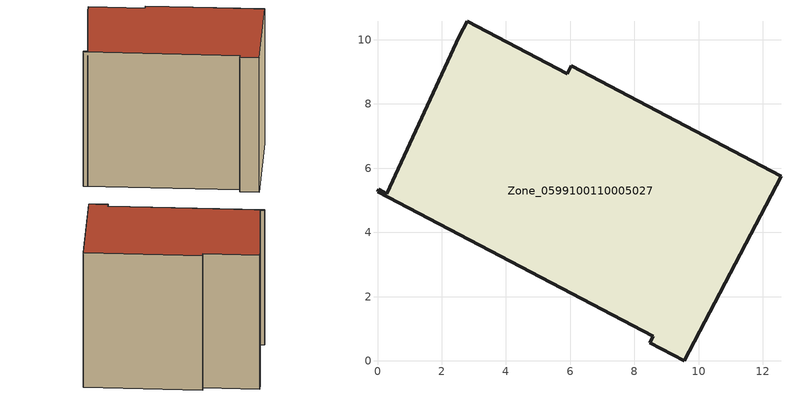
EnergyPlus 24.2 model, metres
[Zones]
Zone_0599100110005027
 floor ground (C_G): 8.48,0.56 8.58,0.76 0,5.26 0.04,5.34 0.29,5.21 2.54,10.1 2.8,10.58 5.9,8.95 6.03,9.19 12.57,5.74 9.55,0 z0
 wall outside (C_F): 8.58,0.76 8.48,0.56 9.55,0 12.57,5.74 6.03,9.19 5.9,8.95 2.8,10.58 2.54,10.1 0.29,5.21 0.04,5.34 0,5.26 8.58,0.76 z0:9.35
 roof outside (C_R): 0,5.26 8.58,0.76 8.48,0.56 9.55,0 12.57,5.74 6.03,9.19 5.9,8.95 2.8,10.58 2.54,10.1 0.29,5.21 0.04,5.34 z9.35
[BUILDING]
Pand.0599100110005027: North Axis=0; Terrain=City; Loads Convergence Tolerance Value=0.04; Temperature Convergence Tolerance Value=0.4; Solar Distribution=FullExterior; Maximum Number of Warmup Days=25; Minimum Number of Warmup Days=1
[Site:Location]
Rotterdam.The.Hague.AP_ZH_NLD Design_Conditions: Latitude=51.96; Longitude=4.45; Time Zone=1; Elevation=-4.5
[SITE:GROUNDTEMPERATURE:BUILDINGSURFACE]
18, 18, 18, 18, 18, 18, 18, 18, 18, 18, 18, 18
[MATERIAL] Thermal Absorptance=0.9; Solar Absorptance=0.7; Visible Absorptance=0.7
Name | Roughness | Thickness | Conductivity | Density | Specific Heat
G.TI.2015-2018 | MediumSmooth | 0.15 | 0.0428571 | 540 | 1210
F.TI.2015-2018 | Rough | 0.3 | 0.0666667 | 1920 | 840
R.TI.2015-2018 | MediumRough | 0.2 | 0.0333333 | 1500 | 1000
[CONSTRUCTION]
C_G: G.TI.2015-2018
C_F: F.TI.2015-2018
C_R: R.TI.2015-2018
[ZONE]
Zone_0599100110005027: Type=1; Multiplier=1; Ceiling Height=Autocalculate; Volume=Autocalculate; Floor Area=autocalculate; Part of Total Floor Area=Yes
[ZONEINFILTRATION:DESIGNFLOWRATE]
Infil_Zone_0599100110005027: Zone or ZoneList or Space or SpaceList=Zone_0599100110005027; Schedule=AlwaysOn; Design Flow Rate Calculation Method=Flow/Area; Flow Rate per Floor Area=0.0015; Constant Term Coefficient=1; Temperature Term Coefficient=0; Velocity Term Coefficient=0; Velocity Squared Term Coefficient=0
[HVACTEMPLATE:ZONE:IDEALLOADSAIRSYSTEM]
Zone_0599100110005027: Maximum Heating Supply Air Temperature=50; Minimum Cooling Supply Air Temperature=13; Maximum Heating Supply Air Humidity Ratio=0.0156; Minimum Cooling Supply Air Humidity Ratio=0.0077; Heating Limit=NoLimit; Cooling Limit=NoLimit; Dehumidification Control Type=ConstantSensibleHeatRatio; Cooling Sensible Heat Ratio=0.7; Dehumidification Setpoint=60; Humidification Control Type=None; Humidification Setpoint=30; Outdoor Air Method=None; Outdoor Air Flow Rate per Person=0.00944; Outdoor Air Flow Rate per Zone Floor Area=0; Outdoor Air Flow Rate per Zone=0; Demand Controlled Ventilation Type=None; Outdoor Air Economizer Type=NoEconomizer; Heat Recovery Type=None; Sensible Heat Recovery Effectiveness=0.7; Latent Heat Recovery Effectiveness=0.65
[ZONECONTROL:THERMOSTAT]
ThermostatControl_Zone_0599100110005027: Zone or ZoneList=Zone_0599100110005027; Control Type Schedule=DualSetpointControlType; Control 1=Thermostat_Zone_0599100110005027; Temperature Difference Between Cutout And Setpoint=0
[THERMOSTATSETPOINT:DUALSETPOINT]
Thermostat_Zone_0599100110005027: Heating Setpoint Temperature Schedule=HeatingSetpoint_Zone_0599100110005027; Cooling Setpoint Temperature Schedule=CoolingSetpoint_Zone_0599100110005027
[SCHEDULE:COMPACT]
HeatingSetpoint_Zone_0599100110005027: Through: 12/31, For: AllDays, Until: 24:00, 21
CoolingSetpoint_Zone_0599100110005027: Through: 12/31, For: AllDays, Until: 24:00, 24
DualSetpointControlType: Through: 12/31, For: AllDays, Until: 24:00, 4
AlwaysOn: Through: 12/31, For: AllDays, Until: 24:00, 1
